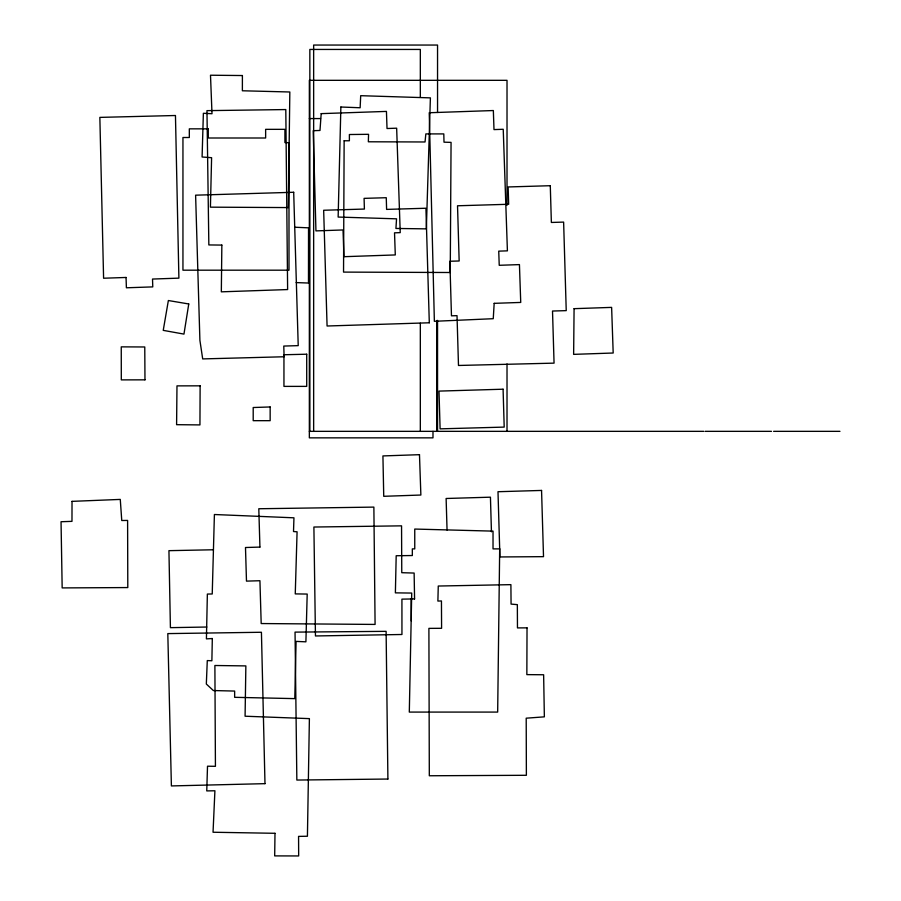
<?xml version="1.0" encoding="UTF-8"?>
<svg xmlns="http://www.w3.org/2000/svg" width="901" height="901" viewBox="0 0 901 901"><rect width="100%" height="100%" fill="white"/><g stroke="black" fill="none" stroke-linecap="round" stroke-linejoin="round"><path stroke-width="1.35" d="M213.379 549.768L168.938 550.669L170.413 627.659L206.813 627.028M309.347 118.572L320.542 118.572M309.347 431.342L703.771 431.342M705.145 431.342L771.493 431.342M773.621 431.342L839.957 431.342M296.159 282.587L308.48 283.038L308.536 227.84L294.852 227.232M491.45 531.804L490.437 497.183L446.119 498.49L447.054 530.058M411.093 598.782L411.306 621.003M507.015 205.293L507.015 80.324L309.347 80.324L309.347 437.852L432.987 437.852L432.987 431.342M507.015 363.948L507.015 431.342M437.548 112.479L437.548 45.05L313.649 45.05L313.649 431.342M437.548 320.373L437.548 431.342M436.703 320.542L436.703 431.342M420.328 97.184L420.328 49.442L309.843 49.442L309.843 431.342M420.328 323.234L420.328 431.342M72.024 501.361L71.979 521.352L61.043 521.735L62.169 587.914L127.796 587.565L127.604 520.418L121.759 520.519L120.272 499.413L72.024 501.361M242.403 75.538L242.38 90.776L289.829 91.992L288.331 207.579L210.417 207.162L211.6 157.698L202.094 156.999L203.378 113.289L212.005 113.717L210.496 75.222L242.403 75.538M200.123 385.831L199.943 424.912L176.596 424.686L176.979 385.876L200.123 385.831M344.137 140.77L343.54 272.102L450.252 272.507L451.063 142.381L444.002 142.178L443.799 133.911L425.846 133.911L425.035 141.975L368.351 141.784L368.554 134.317L349.385 134.519L349.385 140.77L344.137 140.77M527.029 627.862L526.848 674.624L543.63 674.759L544.362 716.847L526.207 718.187L526.375 775.288L429.315 775.761L428.899 628.369L441.591 628.301L441.445 600.956L437.886 601.068L438.269 586.033L510.901 584.648L511.07 604.098L517.343 604.639L517.467 627.907L527.029 627.862M221.849 245.083L221.331 291.834L287.622 289.559L285.797 109.562L206.96 110.643L208.841 244.937L221.849 245.083M574.083 308.671L573.633 354.363L613.187 353.012L611.621 307.387L574.083 308.671M499.683 548.878L497.667 712.083L409.302 712.083L411.723 593.061L395.381 592.858L396.192 555.737L412.331 555.534L412.331 548.878L414.753 548.878L414.753 529.056L493.027 531.128L493.027 548.878L499.683 548.878M274.996 833.301L274.681 855.894L298.67 855.95L298.569 836.387L307.421 836.241L309.392 718.626L245.083 716.216L245.86 665.907L214.889 665.501L215.429 766.312L207.512 766.21L206.757 790.909L214.911 790.774L213.041 832.242L274.996 833.301M212.321 638.527L211.881 660.76L207.286 660.579L206.329 684.028L213.357 690.549L234.643 691.067L234.643 697.318L294.785 698.624L296.08 641.399L305.901 641.827L307.196 594.063L295.258 593.894L297.082 531.804L293.512 531.534L293.951 517.816L214.404 514.516L212.231 593.973L207.365 594.063L206.419 638.877L212.321 638.527M340.871 107.016L338.145 217.062L396.541 218.83L395.933 228.46L426.342 228.865L430.396 97.871L360.693 95.686L360.141 107.76L340.871 107.016M494.176 303.344L493.252 318.695L434.372 321.297L429.236 112.738L493.343 110.541L493.996 129.598L503.231 129.282L507.409 250.85L498.737 251.142L499.233 265.299L519.438 264.601L520.733 302.432L494.176 303.344M321.195 113.639L319.99 130.465L313.221 130.69L315.947 230.893L343.033 229.958L343.957 256.695L395.291 254.938L394.525 232.83L400.235 232.638L396.654 128.19L387.025 128.516L386.439 111.409L321.195 113.639M188.76 303.975L183.962 334.102L163.239 330.363L168.363 300.529L188.76 303.975M126.05 277.463L103.592 278.229L99.853 117.389L175.458 115.508L178.894 278.139L152.517 279.051L152.776 286.89L126.399 287.791L126.05 277.463M270.154 406.959L253.204 407.522L253.204 420.677L270.154 420.677L270.154 406.959M419.483 454.678L382.925 455.929L383.736 496.305L420.868 495.032L419.483 454.678M429.304 322.783L327.074 326.004L323.662 210.26L364.398 209.055L364.083 198.366L386.259 197.713L386.608 209.404L425.925 208.244L429.304 322.783M293.692 192.273L195.607 195.179L199.898 340.308L202.691 358.913L284.097 356.762L283.781 346.063L298.22 345.635L293.692 192.273M550.286 185.707L508.141 186.957L508.66 204.268L457.528 205.777L459.161 260.986L449.858 261.256L451.469 315.812L457.021 315.654L458.485 365.468L554.059 363.137L552.516 311.036L566.233 310.631L563.621 222.096L551.367 222.457L550.286 185.707M503.085 389.209L438.99 391.102L440.105 428.853L504.2 427.097L503.085 389.209M541.557 490.437L497.994 491.721L499.92 556.953L543.517 556.66L541.557 490.437M259.927 547.087L245.489 547.515L246.48 581.122L259.927 580.728L261.189 623.548L375.086 624.427L373.87 507.105L258.801 508.75L259.927 547.087M306.712 354.217L283.95 354.746L283.95 386.383L306.712 386.383L306.712 354.217M264.984 783.656L171.393 785.931L167.811 633.606L261.425 632.265L264.984 783.656M414.573 598.928L401.925 599.142L401.947 634.495L315.451 635.96L313.897 527.029L401.553 525.846L401.767 572.698L414.133 573.059L414.573 598.928M387.903 779.038L296.846 780.052L295.044 632.119L386.112 631.342L387.903 779.038M144.971 379.839L121.308 379.884L121.252 346.862L144.768 346.975L144.971 379.839M208.277 128.843L189.323 128.843L189.323 137.504L182.948 137.504L182.948 270.187L288.996 270.187L288.996 142.73L284.919 142.572L284.919 129.339L265.637 129.339L265.637 137.999L208.277 137.999L208.277 128.843"/></g></svg>
